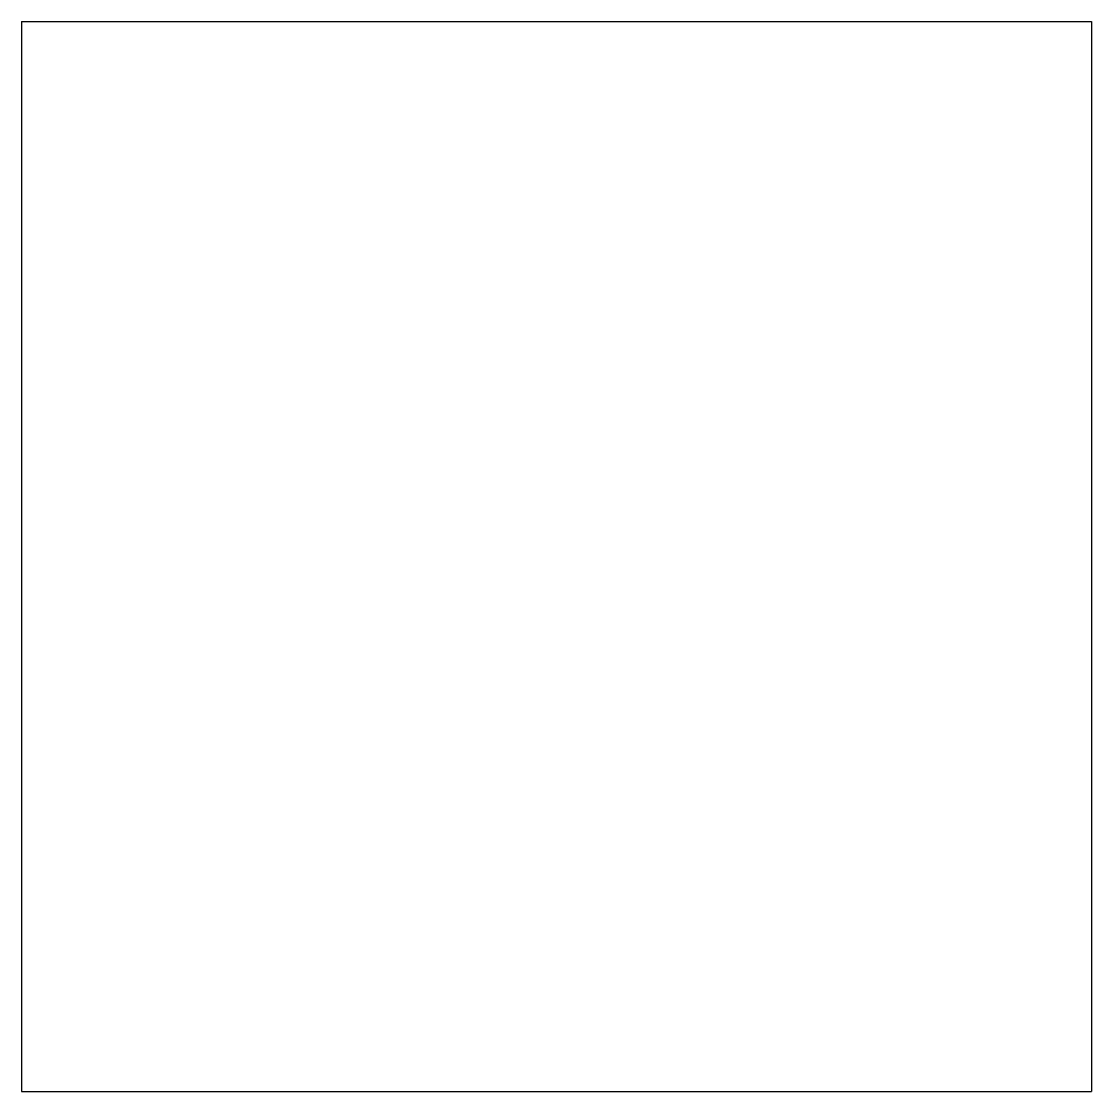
# Model space of a CAD drawing. Header units: inches. Extents: x -2.41 to -1.41, y 11.95 to 12.95.
import ezdxf

# ---------------------------------------------------------------- set-up
doc = ezdxf.new("R2010")
doc.units = ezdxf.units.IN
doc.header["$MEASUREMENT"] = 0

msp = doc.modelspace()

# ---------------------------------------------------------------- linework, layer by layer
for p, q in [((-2.4113, 12.9523), (-1.4113, 12.9523)), ((-2.4113, 12.9523), (-2.4113, 11.9523)), ((-1.4113, 12.9523), (-1.4113, 11.9523)), ((-2.4113, 11.9523), (-1.4113, 11.9523))]:
    msp.add_line(p, q)

doc.saveas('drawing.dxf')
